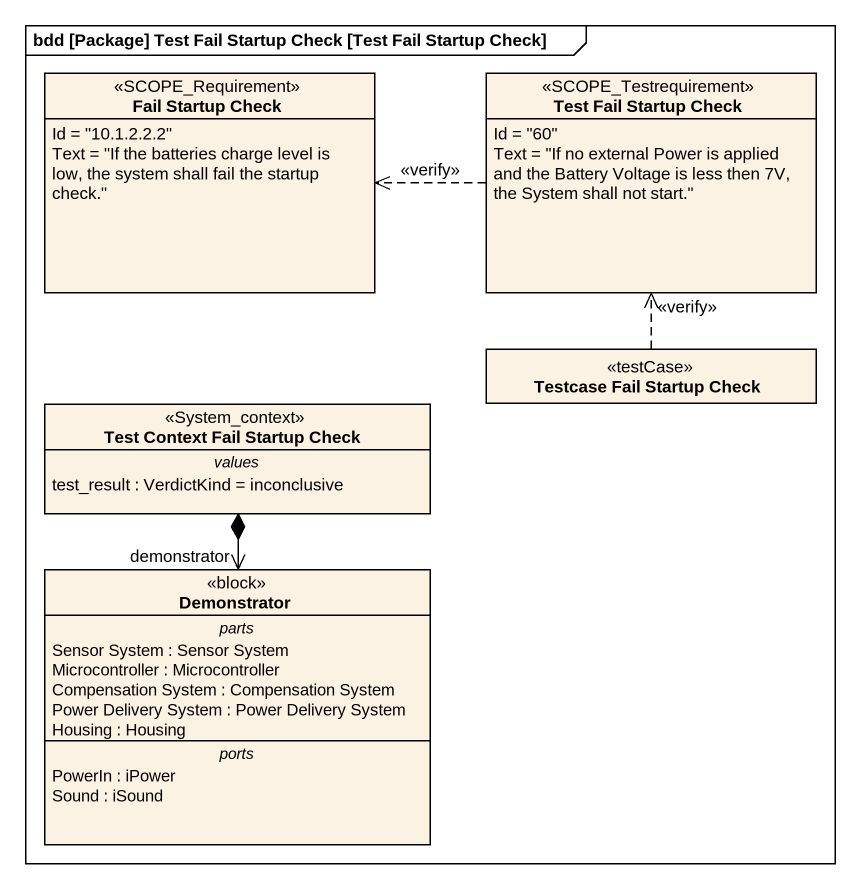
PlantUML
@startuml
mainframe bdd [Package] Test Fail Startup Check [Test Fail Startup Check]
hide circle
hide empty members
class "Fail Startup Check" as Fail_Startup_Check <<SCOPE_Requirement>> {
  Id = "10.1.2.2.2"
  Text = "If the batteries charge level is low, the system shall fail the startup check."
}
class "Test Fail Startup Check" as Test_Fail_Startup_Check <<SCOPE_Testrequirement>> {
  Id = "60"
  Text = "If no external Power is applied and the Battery Voltage is less then 7V, the System shall not start."
}
class "Testcase Fail Startup Check" as Testcase_Fail_Startup_Check <<testCase>>
class "Test Context Fail Startup Check" as Test_Context_Fail_Startup <<System_context>> {
  -- values --
  test_result : VerdictKind = inconclusive
}
class Demonstrator <<block>> {
  -- parts --
  Sensor System : Sensor System
  Microcontroller : Microcontroller
  Compensation System : Compensation System
  Power Delivery System : Power Delivery System
  Housing : Housing
  -- ports --
  PowerIn : iPower
  Sound : iSound
}
Test_Fail_Startup_Check .left.> Fail_Startup_Check : <<verify>>
Testcase_Fail_Startup_Check .up.> Test_Fail_Startup_Check : <<verify>>
Test_Context_Fail_Startup *--> "demonstrator" Demonstrator
@enduml
